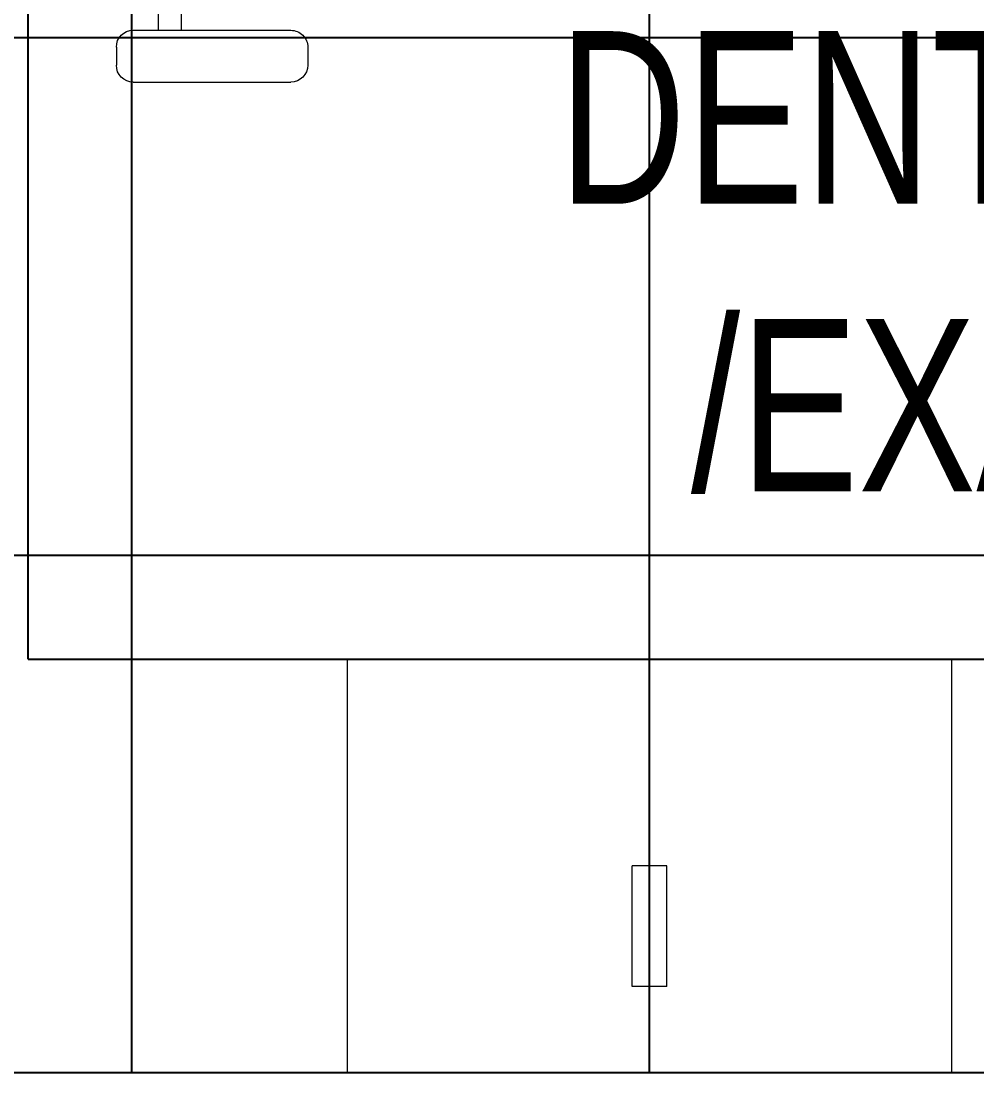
# Model space of a CAD drawing. Extents: x -178977 to 231842, y -29287 to 19916.
# Drawn here: x 25687 to 26795, y 1440 to 2659 of the extents above; entities that cross this region are included whole.
import ezdxf

# ---------------------------------------------------------------- set-up
doc = ezdxf.new("R2010")
doc.units = 0
doc.header["$LTSCALE"] = 0.25
doc.linetypes.add('DASHDOT', pattern=[25.4, 12.7, -6.35, 0, -6.35])
for name, color, linetype, lineweight in [('01-First Floor-FUR$0$72_EGR_BASE_TEXT', 252, 'Continuous', 5), ('01-First Floor-FUR$0$LOADING', 253, 'Continuous', 5), ('01-First Floor-FUR$0$NEW Wall', 166, 'Continuous', 5), ('01-First Floor-FUR$0$Walls', 251, 'Continuous', 5), ('E-LITE-CLNG-CNDT', 6, 'DASHDOT', 35)]:
    doc.layers.add(name, color=color, linetype=linetype, lineweight=lineweight)
doc.layers.add('01-First Floor-FUR$0$FALSE CEILING', color=251, linetype='Continuous')
doc.styles.add('01-First Floor-FUR$0$X3G_ENTITY_9EC9', font='swisscl.ttf', dxfattribs={"height": 0.2})

# ---------------------------------------------------------------- blocks, each defined once
blk = doc.blocks.new('01-First Floor-FUR$0$3-Wall-hung vitreous china basin -  Khroma - 327651xx0 - 327651000 White-4272088-4-Second Floor Level')
at = {"layer": '01-First Floor-FUR$0$LOADING'}
for p, q in [((475, 489.5), (-225, 489.5)), ((-225, 489.5), (-225, 10)), ((475, 10), (475, 489.5)), ((105, 250), (145, 250)), ((105, 110), (105, 250)), ((145, 110), (145, 250)), ((105, 110), (145, 110))]:
    blk.add_line(p, q, dxfattribs=at)
blk = doc.blocks.new('*X285')
at = {"color": 0}
for p, q in [((5, 3), (5, 3)), ((5, 3), (5, 3)), ((5, 3), (5, 3)), ((5, 3), (5, 3)), ((5, 3), (5, 3)), ((5, 3), (5, 3)), ((5, 3), (5, 3)), ((5, 3), (5, 3)), ((5, 3), (5, 3)), ((5, 3), (5, 3)), ((5, 3), (5, 3)), ((5, 3), (5, 3)), ((5, 3), (5, 3)), ((5, 3), (5, 3)), ((5, 3), (5, 3)), ((5, 3), (5, 3)), ((5, 3), (5, 3)), ((5, 3), (5, 3)), ((5, 3), (5, 3)), ((5, 3), (5, 3)), ((5, 3), (5, 3)), ((5, 3), (5, 3)), ((5, 3), (5, 3)), ((5, 3), (5, 3)), ((5, 3), (5, 3)), ((5, 3), (5, 3)), ((5, 3), (5, 3)), ((5, 3), (5, 3)), ((5, 3), (5, 3)), ((5, 3), (5, 3)), ((5, 3), (5, 3)), ((5, 3), (5, 3)), ((5, 3), (5, 3)), ((5, 3), (5, 3)), ((5, 3), (5, 3)), ((5, 3), (5, 3)), ((5, 3), (5, 3)), ((5, 3), (5, 3)), ((5, 3), (5, 3)), ((5, 3), (5, 3)), ((5, 3), (5, 3)), ((5, 3), (5, 3)), ((5, 3), (5, 3)), ((5, 3), (5, 3)), ((5, 3), (5, 3)), ((5, 3), (5, 3)), ((5, 3), (5, 3)), ((5, 3), (5, 3)), ((5, 3), (5, 3)), ((5, 3), (5, 3)), ((5, 3), (5, 3)), ((5, 3), (5, 3)), ((5, 3), (5, 3)), ((5, 3), (5, 3)), ((5, 3), (5, 3)), ((5, 3), (5, 3)), ((5, 3), (5, 3)), ((5, 3), (5, 3)), ((5, 3), (5, 3)), ((5, 3), (5, 3)), ((5, 3), (5, 3)), ((5, 3), (5, 3)), ((5, 3), (5, 3)), ((5, 3), (5, 3)), ((5, 3), (5, 3)), ((5, 3), (5, 3)), ((6, 3), (5, 3)), ((5, 3), (5, 3)), ((6, 3), (5, 3)), ((5, 3), (5, 3)), ((6, 3), (5, 3)), ((5, 3), (5, 3)), ((6, 3), (5, 3)), ((5, 3), (5, 3)), ((5, 3), (5, 3)), ((5, 3), (5, 3)), ((5, 3), (5, 3)), ((5, 3), (5, 3)), ((5, 3), (5, 3)), ((5, 3), (5, 3)), ((5, 3), (5, 3)), ((5, 3), (5, 3)), ((5, 3), (5, 3)), ((5, 3), (5, 3)), ((5, 3), (5, 3)), ((5, 3), (5, 3)), ((5, 3), (5, 3)), ((5, 3), (5, 3)), ((5, 3), (5, 3)), ((5, 3), (5, 3)), ((5, 3), (5, 3)), ((5, 3), (5, 3)), ((5, 3), (5, 3)), ((5, 3), (5, 3)), ((5, 3), (5, 3)), ((5, 3), (5, 3)), ((6, 3), (6, 3)), ((6, 3), (6, 3)), ((6, 3), (6, 3)), ((6, 3), (6, 3)), ((6, 3), (6, 3)), ((6, 3), (6, 3)), ((6, 3), (6, 3)), ((6, 3), (6, 3)), ((6, 3), (6, 3)), ((6, 3), (6, 3)), ((6, 3), (6, 3)), ((6, 3), (6, 3)), ((6, 3), (6, 3)), ((6, 3), (6, 3)), ((6, 3), (6, 3)), ((6, 3), (6, 3)), ((6, 3), (6, 3)), ((6, 3), (6, 3)), ((6, 3), (6, 3)), ((6, 3), (6, 3)), ((6, 3), (6, 3)), ((6, 3), (6, 3)), ((6, 3), (6, 3)), ((6, 3), (6, 3)), ((6, 3), (6, 3)), ((6, 3), (6, 3)), ((6, 3), (6, 3)), ((6, 3), (6, 3)), ((6, 3), (6, 3)), ((6, 3), (6, 3)), ((6, 3), (6, 3)), ((6, 3), (6, 3)), ((6, 3), (6, 3)), ((6, 3), (6, 3)), ((6, 3), (6, 3)), ((6, 3), (6, 3)), ((6, 3), (6, 3)), ((6, 3), (6, 3)), ((6, 3), (6, 3)), ((6, 3), (6, 3)), ((6, 3), (6, 3)), ((6, 3), (6, 3)), ((6, 3), (6, 3)), ((6, 3), (6, 3)), ((6, 3), (6, 3)), ((6, 3), (6, 3)), ((6, 3), (6, 3)), ((6, 3), (6, 3)), ((6, 3), (6, 3)), ((6, 3), (6, 3)), ((6, 3), (6, 3)), ((6, 3), (6, 3)), ((6, 3), (6, 3)), ((6, 3), (6, 3)), ((6, 3), (6, 3)), ((6, 3), (6, 3)), ((6, 3), (6, 3)), ((6, 3), (6, 3)), ((6, 3), (6, 3)), ((6, 3), (6, 3)), ((6, 3), (6, 3)), ((6, 3), (6, 3)), ((6, 3), (6, 3)), ((6, 3), (6, 3)), ((6, 3), (6, 3)), ((6, 3), (6, 3)), ((6, 3), (6, 3)), ((6, 3), (6, 3)), ((6, 3), (6, 3)), ((6, 3), (6, 3)), ((6, 3), (6, 3)), ((6, 3), (6, 3)), ((6, 3), (6, 3)), ((6, 3), (6, 3)), ((6, 3), (6, 3)), ((6, 3), (6, 3)), ((6, 3), (6, 3)), ((6, 3), (6, 3)), ((6, 3), (6, 3)), ((6, 3), (6, 3)), ((6, 3), (6, 3)), ((6, 3), (6, 3)), ((6, 3), (6, 3)), ((6, 3), (6, 3)), ((6, 3), (6, 3)), ((6, 3), (6, 3)), ((6, 3), (6, 3)), ((6, 3), (6, 3)), ((6, 3), (6, 3)), ((6, 3), (6, 3)), ((6, 3), (6, 3)), ((6, 3), (6, 3)), ((6, 3), (6, 3)), ((6, 3), (6, 3)), ((6, 3), (6, 3)), ((6, 3), (6, 3)), ((6, 3), (6, 3)), ((6, 3), (6, 3)), ((6, 3), (6, 3)), ((6, 3), (6, 3)), ((6, 3), (6, 3)), ((6, 3), (6, 3)), ((6, 3), (6, 3)), ((6, 3), (6, 3)), ((6, 3), (6, 3)), ((6, 3), (6, 3)), ((6, 3), (6, 3)), ((6, 3), (6, 3)), ((6, 3), (6, 3)), ((6, 3), (6, 3)), ((6, 3), (6, 3)), ((6, 3), (6, 3)), ((6, 3), (6, 3)), ((6, 3), (6, 3)), ((6, 3), (6, 3)), ((6, 3), (6, 3)), ((6, 3), (6, 3)), ((6, 3), (6, 3)), ((6, 3), (6, 3)), ((6, 3), (6, 3)), ((6, 3), (6, 3)), ((6, 3), (6, 3)), ((6, 3), (6, 3)), ((6, 3), (6, 3)), ((6, 3), (6, 3)), ((6, 3), (6, 3)), ((6, 3), (6, 3)), ((6, 3), (6, 3)), ((6, 3), (6, 3)), ((6, 3), (6, 3)), ((6, 3), (6, 3)), ((6, 3), (6, 3)), ((6, 3), (6, 3)), ((6, 3), (6, 3)), ((6, 3), (6, 3)), ((6, 3), (6, 3)), ((6, 3), (6, 3)), ((6, 3), (6, 3)), ((6, 3), (6, 3)), ((6, 3), (6, 3)), ((6, 3), (6, 3)), ((6, 3), (6, 3)), ((6, 3), (6, 3)), ((6, 3), (6, 3)), ((6, 3), (6, 3)), ((6, 3), (6, 3)), ((6, 3), (6, 3)), ((6, 3), (6, 3)), ((6, 3), (6, 3)), ((6, 3), (6, 3)), ((6, 3), (6, 3)), ((6, 3), (6, 3)), ((6, 3), (6, 3)), ((6, 3), (6, 3)), ((6, 3), (6, 3)), ((6, 3), (6, 3)), ((6, 3), (6, 3)), ((6, 3), (6, 3)), ((6, 3), (6, 3)), ((6, 3), (6, 3)), ((6, 3), (6, 3)), ((6, 3), (6, 3)), ((6, 3), (6, 3)), ((6, 3), (6, 3)), ((6, 3), (6, 3)), ((6, 3), (6, 3)), ((6, 3), (6, 3)), ((6, 3), (6, 3)), ((6, 3), (6, 3)), ((6, 3), (6, 3)), ((6, 3), (6, 3)), ((6, 3), (6, 3)), ((6, 3), (6, 3)), ((6, 3), (6, 3)), ((6, 3), (6, 3)), ((6, 3), (6, 3)), ((6, 3), (6, 3)), ((6, 3), (6, 3)), ((6, 3), (6, 3)), ((6, 3), (6, 3)), ((6, 3), (6, 3)), ((6, 3), (6, 3)), ((6, 3), (6, 3)), ((6, 3), (6, 3)), ((6, 3), (6, 3)), ((6, 3), (6, 3)), ((6, 3), (6, 3)), ((6, 3), (6, 3)), ((6, 3), (6, 3)), ((6, 3), (6, 3)), ((6, 3), (6, 3)), ((6, 3), (6, 3)), ((6, 3), (6, 3)), ((6, 3), (6, 3)), ((6, 3), (6, 3)), ((6, 3), (6, 3)), ((6, 3), (6, 3)), ((6, 3), (6, 3)), ((6, 3), (6, 3)), ((6, 3), (6, 3)), ((6, 3), (6, 3)), ((6, 3), (6, 3)), ((6, 3), (6, 3)), ((6, 3), (6, 3)), ((6, 3), (5, 3)), ((6, 3), (5, 3)), ((6, 3), (5, 3)), ((6, 3), (5, 3)), ((6, 3), (5, 3)), ((6, 3), (6, 3)), ((6, 3), (6, 3)), ((6, 3), (6, 3)), ((6, 3), (6, 3)), ((6, 3), (6, 3)), ((6, 3), (6, 3)), ((6, 3), (6, 3)), ((6, 3), (6, 3)), ((6, 3), (6, 3)), ((6, 3), (6, 3)), ((6, 3), (6, 3)), ((6, 3), (6, 3)), ((6, 3), (6, 3)), ((6, 3), (6, 3)), ((6, 3), (6, 3)), ((6, 3), (6, 3)), ((6, 3), (6, 3)), ((6, 3), (6, 3)), ((6, 3), (6, 3)), ((6, 3), (6, 3)), ((6, 3), (6, 3)), ((6, 3), (6, 3)), ((6, 3), (6, 3)), ((6, 3), (6, 3)), ((6, 3), (6, 3)), ((6, 3), (6, 3)), ((6, 3), (6, 3)), ((6, 3), (6, 3)), ((6, 3), (6, 3)), ((6, 3), (6, 3)), ((6, 3), (6, 3)), ((6, 3), (6, 3)), ((6, 3), (6, 3)), ((6, 3), (6, 3)), ((6, 3), (6, 3)), ((6, 3), (6, 3)), ((6, 3), (6, 3)), ((6, 3), (6, 3)), ((6, 3), (6, 3)), ((6, 3), (6, 3)), ((6, 3), (6, 3)), ((6, 3), (6, 3)), ((6, 3), (6, 3)), ((6, 3), (6, 3)), ((6, 3), (6, 3)), ((6, 3), (6, 3)), ((6, 3), (6, 3)), ((6, 3), (6, 3)), ((6, 3), (6, 3)), ((6, 3), (6, 3)), ((6, 3), (6, 3)), ((6, 3), (6, 3)), ((6, 3), (6, 3)), ((6, 3), (6, 3)), ((6, 3), (6, 3)), ((6, 3), (6, 3)), ((6, 3), (6, 3)), ((6, 3), (6, 3)), ((6, 3), (6, 3)), ((6, 3), (6, 3)), ((6, 3), (6, 3)), ((6, 3), (6, 3)), ((6, 3), (6, 3)), ((6, 3), (6, 3)), ((6, 3), (6, 3)), ((6, 3), (6, 3)), ((6, 3), (6, 3)), ((6, 3), (6, 3)), ((6, 3), (6, 3)), ((6, 3), (6, 3)), ((6, 3), (6, 3)), ((6, 3), (6, 3)), ((6, 3), (6, 3)), ((6, 3), (6, 3)), ((6, 3), (6, 3)), ((6, 3), (6, 3)), ((6, 3), (6, 3)), ((6, 3), (6, 3)), ((6, 3), (6, 3)), ((6, 3), (6, 3)), ((6, 3), (6, 3)), ((6, 3), (6, 3)), ((6, 3), (6, 3)), ((6, 3), (6, 3)), ((6, 3), (6, 3)), ((6, 3), (6, 3)), ((6, 3), (6, 3)), ((6, 3), (6, 3)), ((6, 3), (6, 3)), ((6, 3), (6, 3)), ((6, 3), (6, 3)), ((6, 3), (6, 3)), ((6, 3), (6, 3)), ((6, 3), (6, 3)), ((6, 3), (6, 3)), ((6, 3), (6, 3)), ((6, 3), (6, 3)), ((6, 3), (6, 3)), ((6, 3), (6, 3)), ((6, 3), (6, 3)), ((6, 3), (6, 3)), ((6, 3), (6, 3)), ((6, 3), (6, 3)), ((6, 3), (6, 3)), ((6, 3), (6, 3)), ((6, 3), (6, 3)), ((6, 3), (6, 3)), ((6, 3), (6, 3)), ((6, 3), (6, 3)), ((6, 3), (6, 3)), ((6, 3), (6, 3)), ((6, 3), (6, 3)), ((6, 3), (6, 3)), ((6, 3), (6, 3)), ((6, 3), (6, 3)), ((6, 3), (6, 3)), ((6, 3), (6, 3)), ((6, 3), (6, 3)), ((6, 3), (6, 3)), ((6, 3), (6, 3)), ((6, 3), (6, 3)), ((6, 3), (6, 3)), ((6, 3), (6, 3)), ((6, 3), (6, 3)), ((6, 3), (6, 3)), ((6, 3), (6, 3)), ((6, 3), (6, 3)), ((6, 3), (6, 3)), ((6, 3), (6, 3)), ((6, 3), (6, 3)), ((6, 3), (6, 3)), ((6, 3), (6, 3)), ((6, 3), (6, 3)), ((6, 3), (6, 3)), ((6, 3), (6, 3)), ((6, 3), (6, 3)), ((6, 3), (6, 3)), ((6, 3), (6, 3)), ((6, 3), (6, 3)), ((6, 3), (6, 3)), ((6, 3), (6, 3)), ((6, 3), (6, 3)), ((6, 3), (6, 3)), ((6, 3), (6, 3)), ((6, 3), (6, 3)), ((6, 3), (6, 3)), ((6, 3), (6, 3)), ((6, 3), (6, 3)), ((6, 3), (6, 3)), ((6, 3), (6, 3)), ((6, 3), (6, 3)), ((6, 3), (6, 3)), ((6, 3), (6, 3)), ((6, 3), (6, 3)), ((6, 3), (6, 3)), ((6, 3), (6, 3)), ((6, 3), (6, 3)), ((6, 3), (6, 3)), ((6, 3), (6, 3)), ((6, 3), (6, 3)), ((6, 3), (6, 3)), ((6, 3), (6, 3)), ((6, 3), (6, 3)), ((6, 3), (6, 3)), ((6, 3), (6, 3)), ((6, 3), (6, 3)), ((6, 3), (6, 3)), ((6, 3), (6, 3)), ((6, 3), (6, 3)), ((6, 3), (6, 3)), ((6, 3), (6, 3)), ((6, 3), (6, 3)), ((6, 3), (6, 3)), ((6, 3), (6, 3)), ((6, 3), (6, 3)), ((6, 3), (6, 3)), ((6, 3), (6, 3)), ((6, 3), (6, 3)), ((6, 3), (6, 3)), ((6, 3), (6, 3)), ((6, 3), (6, 3)), ((6, 3), (6, 3)), ((6, 3), (6, 3)), ((6, 3), (6, 3)), ((6, 3), (6, 3)), ((6, 3), (6, 3)), ((6, 3), (6, 3)), ((6, 3), (6, 3)), ((6, 3), (6, 3)), ((6, 3), (6, 3)), ((6, 3), (6, 3)), ((6, 3), (6, 3)), ((6, 3), (6, 3)), ((6, 3), (6, 3)), ((6, 3), (6, 3)), ((6, 3), (6, 3)), ((6, 3), (6, 3)), ((6, 3), (6, 3)), ((6, 3), (6, 3)), ((6, 3), (6, 3)), ((6, 3), (6, 3)), ((6, 3), (6, 3)), ((6, 3), (6, 3)), ((6, 3), (6, 3)), ((6, 3), (6, 3)), ((6, 3), (6, 3)), ((6, 3), (6, 3)), ((6, 3), (6, 3)), ((6, 3), (6, 3)), ((6, 3), (6, 3)), ((6, 3), (6, 3)), ((6, 3), (6, 3)), ((6, 3), (6, 3)), ((6, 3), (6, 3)), ((6, 3), (6, 3)), ((6, 3), (6, 3)), ((6, 3), (6, 3)), ((6, 3), (6, 3)), ((6, 3), (6, 3)), ((6, 3), (6, 3)), ((6, 3), (6, 3)), ((6, 3), (6, 3)), ((6, 3), (6, 3)), ((6, 3), (6, 3)), ((6, 3), (6, 3)), ((6, 3), (6, 3)), ((6, 3), (6, 3)), ((6, 3), (6, 3)), ((6, 3), (6, 3)), ((6, 3), (6, 3)), ((6, 3), (6, 3)), ((6, 3), (6, 3)), ((6, 3), (6, 3)), ((6, 3), (6, 3)), ((6, 3), (6, 3)), ((6, 3), (6, 3)), ((6, 3), (6, 3)), ((6, 3), (6, 3)), ((6, 3), (6, 3)), ((6, 3), (6, 3)), ((6, 3), (6, 3)), ((6, 3), (6, 3)), ((6, 3), (6, 3)), ((6, 3), (6, 3)), ((6, 3), (6, 3)), ((6, 3), (6, 3)), ((6, 3), (6, 3)), ((6, 3), (6, 3)), ((6, 3), (6, 3)), ((6, 3), (6, 3)), ((6, 3), (6, 3)), ((6, 3), (6, 3)), ((6, 3), (6, 3)), ((6, 3), (6, 3)), ((6, 3), (6, 3)), ((6, 3), (6, 3)), ((6, 3), (6, 3)), ((6, 3), (6, 3)), ((6, 3), (6, 3)), ((6, 3), (6, 3)), ((6, 3), (6, 3)), ((6, 3), (6, 3)), ((6, 3), (6, 3)), ((6, 3), (6, 3)), ((6, 3), (6, 3)), ((6, 3), (6, 3)), ((6, 3), (6, 3)), ((6, 3), (6, 3)), ((6, 3), (6, 3)), ((6, 3), (6, 3)), ((6, 3), (6, 3)), ((6, 3), (6, 3)), ((6, 3), (6, 3)), ((6, 3), (6, 3)), ((6, 3), (6, 3)), ((6, 3), (6, 3)), ((6, 3), (6, 3)), ((6, 3), (6, 3)), ((6, 3), (6, 3)), ((6, 3), (6, 3)), ((6, 3), (6, 3)), ((6, 3), (6, 3)), ((6, 3), (6, 3)), ((6, 3), (6, 3)), ((6, 3), (6, 3)), ((6, 3), (6, 3)), ((6, 3), (6, 3)), ((6, 3), (6, 3)), ((6, 3), (6, 3)), ((6, 3), (6, 3)), ((6, 3), (6, 3)), ((6, 3), (6, 3)), ((6, 3), (6, 3)), ((6, 3), (6, 3)), ((6, 3), (6, 3)), ((6, 3), (6, 3)), ((6, 3), (6, 3)), ((6, 3), (6, 3)), ((6, 3), (6, 3)), ((6, 3), (6, 3)), ((6, 3), (6, 3)), ((6, 3), (6, 3)), ((6, 3), (6, 3)), ((6, 3), (6, 3)), ((6, 3), (6, 3)), ((6, 3), (6, 3)), ((6, 3), (6, 3)), ((6, 3), (6, 3)), ((6, 3), (6, 3)), ((6, 3), (6, 3)), ((6, 3), (6, 3)), ((6, 3), (6, 3)), ((6, 3), (6, 3)), ((6, 3), (6, 3)), ((6, 3), (6, 3)), ((6, 3), (6, 3)), ((6, 3), (6, 3))]:
    blk.add_line(p, q, dxfattribs=at)
blk = doc.blocks.new('*X286')
at = {"color": 0}
for p, q in [((13, 1), (13, 1)), ((13, 1), (13, 1)), ((13, 1), (13, 1)), ((13, 1), (13, 1)), ((13, 1), (13, 1)), ((13, 1), (13, 1)), ((13, 1), (13, 1)), ((13, 1), (13, 1)), ((13, 1), (13, 1)), ((13, 1), (13, 1)), ((13, 1), (13, 1)), ((13, 1), (13, 1)), ((13, 1), (13, 1)), ((13, 1), (13, 1)), ((13, 1), (13, 1)), ((13, 1), (14, 1)), ((13, 1), (14, 1)), ((13, 1), (14, 1)), ((13, 1), (13, 1)), ((13, 1), (13, 1)), ((13, 1), (13, 1)), ((13, 1), (13, 1)), ((13, 1), (13, 1)), ((13, 1), (13, 1)), ((13, 1), (13, 1)), ((13, 1), (13, 1)), ((13, 1), (13, 1)), ((13, 1), (13, 1)), ((13, 1), (13, 1)), ((13, 1), (13, 1)), ((13, 1), (13, 1)), ((13, 1), (13, 1)), ((13, 1), (13, 1)), ((13, 1), (13, 1)), ((13, 1), (13, 1)), ((13, 1), (13, 1)), ((13, 1), (13, 1)), ((13, 1), (13, 1)), ((13, 1), (13, 1)), ((13, 1), (13, 1)), ((13, 1), (13, 1)), ((13, 1), (13, 1)), ((13, 1), (13, 1)), ((13, 1), (13, 1)), ((13, 1), (13, 1)), ((13, 1), (13, 1)), ((13, 1), (13, 1)), ((13, 1), (13, 1)), ((13, 1), (13, 1)), ((13, 1), (13, 1)), ((13, 1), (13, 1)), ((13, 1), (13, 1)), ((13, 1), (13, 1)), ((13, 1), (13, 1)), ((13, 1), (13, 1)), ((13, 1), (13, 1)), ((13, 1), (13, 1)), ((13, 1), (13, 1)), ((13, 1), (13, 1)), ((13, 1), (13, 1)), ((13, 1), (13, 1)), ((13, 1), (13, 1)), ((13, 1), (13, 1)), ((13, 1), (13, 1)), ((13, 1), (13, 1)), ((13, 1), (13, 1)), ((13, 1), (13, 1)), ((13, 1), (13, 1)), ((13, 1), (13, 1)), ((13, 1), (13, 1)), ((13, 1), (13, 1)), ((13, 1), (13, 1)), ((13, 1), (13, 1)), ((13, 1), (13, 1)), ((13, 1), (13, 1)), ((13, 1), (13, 1)), ((13, 1), (13, 1)), ((13, 1), (13, 1)), ((13, 1), (13, 1)), ((13, 1), (13, 1)), ((13, 1), (13, 1)), ((13, 1), (13, 1)), ((13, 1), (13, 1)), ((13, 1), (13, 1)), ((13, 1), (13, 1)), ((13, 1), (13, 1)), ((13, 1), (13, 1)), ((13, 1), (13, 1)), ((13, 1), (13, 1)), ((13, 1), (13, 1)), ((13, 1), (13, 1)), ((13, 1), (13, 1)), ((13, 1), (13, 1)), ((13, 1), (13, 1)), ((13, 1), (13, 1)), ((13, 1), (13, 1)), ((13, 1), (13, 1)), ((13, 1), (13, 1)), ((13, 1), (13, 1)), ((13, 1), (13, 1)), ((13, 1), (13, 1)), ((13, 1), (13, 1)), ((13, 1), (13, 1)), ((13, 1), (13, 1)), ((13, 1), (13, 1)), ((13, 1), (13, 1)), ((13, 1), (13, 1)), ((13, 1), (13, 1)), ((13, 1), (13, 1)), ((13, 1), (13, 1)), ((13, 1), (13, 1)), ((13, 1), (13, 1)), ((13, 1), (13, 1)), ((13, 1), (13, 1)), ((13, 1), (13, 1)), ((13, 1), (13, 1)), ((13, 1), (13, 1)), ((13, 1), (13, 1)), ((13, 1), (13, 1)), ((13, 1), (13, 1)), ((13, 1), (13, 1)), ((13, 1), (13, 1)), ((13, 1), (13, 1)), ((13, 1), (14, 1)), ((13, 0), (13, 0)), ((13, 0), (13, 0)), ((13, 0), (13, 0)), ((13, 0), (13, 0)), ((13, 0), (13, 0)), ((13, 0), (13, 0)), ((13, 0), (13, 0)), ((13, 0), (13, 0)), ((13, 0), (13, 0)), ((13, 0), (13, 0)), ((13, 0), (13, 0)), ((13, 0), (13, 0)), ((13, 0), (13, 0)), ((13, 0), (13, 0)), ((13, 0), (13, 0)), ((13, 0), (13, 0)), ((13, 0), (13, 0)), ((13, 0), (13, 0)), ((13, 0), (13, 0)), ((13, 0), (13, 0)), ((13, 0), (13, 0)), ((13, 0), (13, 0)), ((13, 0), (13, 0)), ((13, 0), (13, 0)), ((13, 0), (13, 0)), ((13, 0), (13, 0)), ((13, 0), (13, 0)), ((13, 0), (13, 0)), ((13, 0), (13, 0)), ((13, 0), (13, 0)), ((13, 0), (13, 0)), ((13, 0), (13, 0)), ((13, 0), (13, 0)), ((13, 0), (13, 0)), ((13, 0), (13, 0)), ((13, 0), (13, 0)), ((13, 0), (13, 0)), ((13, 0), (13, 0)), ((13, 0), (13, 0)), ((13, 0), (13, 0)), ((13, 0), (13, 0)), ((13, 0), (13, 0)), ((13, 0), (13, 0)), ((13, 0), (13, 0)), ((13, 0), (13, 0)), ((13, 0), (13, 0)), ((13, 0), (13, 0)), ((13, 0), (13, 0)), ((13, 0), (14, 0)), ((13, 0), (14, 0)), ((13, 0), (13, 0)), ((13, 0), (14, 0)), ((14, 1), (14, 1)), ((14, 1), (14, 1)), ((14, 1), (14, 1)), ((14, 1), (14, 1)), ((14, 1), (14, 1)), ((14, 1), (14, 1)), ((14, 1), (14, 1)), ((14, 1), (14, 1)), ((14, 1), (14, 1)), ((14, 1), (14, 1)), ((14, 1), (14, 1)), ((14, 1), (14, 1)), ((14, 1), (14, 1)), ((14, 1), (14, 1)), ((14, 1), (14, 1)), ((14, 1), (14, 1)), ((14, 1), (14, 1)), ((14, 1), (14, 1)), ((14, 1), (14, 1)), ((14, 1), (14, 1)), ((14, 1), (14, 1)), ((14, 1), (14, 1)), ((14, 1), (14, 1)), ((14, 1), (14, 1)), ((14, 1), (14, 1)), ((14, 1), (14, 1)), ((14, 1), (14, 1)), ((14, 1), (14, 1)), ((14, 1), (14, 1)), ((14, 1), (14, 1)), ((14, 1), (14, 1)), ((14, 1), (14, 1)), ((14, 1), (14, 1)), ((14, 1), (14, 1)), ((14, 1), (14, 1)), ((14, 1), (14, 1)), ((14, 1), (14, 1)), ((14, 1), (14, 1)), ((14, 1), (14, 1)), ((14, 1), (14, 1)), ((14, 1), (14, 1)), ((14, 1), (14, 1)), ((14, 1), (14, 1)), ((14, 1), (14, 1)), ((14, 1), (14, 1)), ((14, 1), (14, 1)), ((14, 1), (14, 1)), ((14, 1), (14, 1)), ((14, 1), (14, 1)), ((14, 1), (14, 1)), ((14, 1), (14, 1)), ((14, 1), (14, 1)), ((14, 1), (14, 1)), ((14, 1), (14, 1)), ((14, 1), (14, 1)), ((14, 1), (14, 1)), ((14, 1), (14, 1)), ((14, 1), (14, 1)), ((14, 1), (14, 1)), ((14, 1), (14, 1)), ((14, 1), (14, 1)), ((14, 1), (14, 1)), ((14, 1), (14, 1)), ((14, 1), (14, 1)), ((14, 1), (14, 1)), ((14, 1), (14, 1)), ((14, 1), (14, 1)), ((14, 1), (14, 1)), ((14, 1), (14, 1)), ((14, 1), (14, 1)), ((14, 1), (14, 1)), ((14, 1), (14, 1)), ((14, 1), (14, 1)), ((14, 1), (14, 1)), ((14, 1), (14, 1)), ((14, 1), (14, 1)), ((14, 1), (14, 1)), ((14, 1), (14, 1)), ((14, 1), (14, 1)), ((14, 1), (14, 1)), ((14, 1), (14, 1)), ((14, 1), (14, 1)), ((14, 1), (14, 1)), ((14, 1), (14, 1)), ((14, 1), (14, 1)), ((14, 1), (14, 1)), ((14, 1), (14, 1)), ((14, 1), (14, 1)), ((14, 1), (14, 1)), ((14, 1), (14, 1)), ((14, 1), (14, 1)), ((14, 1), (14, 1)), ((14, 1), (14, 1)), ((14, 1), (14, 1)), ((14, 0), (14, 0)), ((14, 0), (14, 0)), ((14, 0), (14, 0)), ((14, 0), (14, 0)), ((14, 0), (14, 0)), ((14, 0), (14, 0)), ((14, 0), (14, 0)), ((14, 0), (14, 0)), ((14, 0), (14, 0)), ((14, 0), (14, 0)), ((14, 0), (14, 0)), ((14, 0), (14, 0)), ((14, 0), (14, 0)), ((14, 0), (14, 0)), ((14, 0), (14, 0)), ((14, 0), (14, 0)), ((14, 0), (14, 0)), ((14, 0), (14, 0)), ((14, 0), (14, 0)), ((14, 0), (14, 0)), ((14, 0), (14, 0)), ((14, 0), (14, 0)), ((14, 0), (14, 0)), ((14, 0), (14, 0)), ((14, 0), (14, 0)), ((14, 0), (14, 0)), ((14, 0), (14, 0)), ((14, 0), (14, 0)), ((14, 0), (14, 0)), ((14, 0), (14, 0)), ((14, 0), (14, 0)), ((14, 0), (14, 0)), ((14, 0), (14, 0)), ((14, 0), (14, 0)), ((14, 0), (14, 0)), ((14, 0), (14, 0)), ((14, 0), (14, 0)), ((14, 0), (14, 0)), ((14, 0), (14, 0)), ((14, 0), (14, 0)), ((14, 0), (14, 0)), ((14, 0), (14, 0)), ((14, 0), (14, 0)), ((14, 0), (14, 0)), ((14, 0), (14, 0)), ((14, 0), (14, 0)), ((14, 0), (14, 0)), ((14, 0), (14, 0)), ((13, 0), (13, 0)), ((13, 0), (14, 0)), ((13, 0), (13, 0)), ((13, 0), (14, 0)), ((13, 0), (13, 0)), ((13, 0), (14, 0)), ((13, 0), (13, 0)), ((13, 0), (13, 0)), ((13, 0), (13, 0)), ((13, 0), (13, 0)), ((13, 0), (14, 0)), ((13, 0), (13, 0)), ((13, 0), (14, 0)), ((13, 0), (13, 0)), ((13, 0), (14, 0)), ((13, 0), (13, 0)), ((13, 0), (14, 0)), ((13, 0), (13, 0)), ((13, 0), (14, 0)), ((13, 0), (13, 0)), ((13, 0), (14, 0)), ((13, 0), (13, 0)), ((13, 0), (14, 0)), ((13, 0), (13, 0)), ((13, 0), (13, 0)), ((13, 0), (13, 0)), ((13, 0), (14, 0)), ((13, 0), (13, 0)), ((13, 0), (14, 0)), ((13, 0), (13, 0)), ((13, 0), (14, 0)), ((13, 0), (13, 0)), ((13, 0), (14, 0)), ((13, 0), (13, 0)), ((13, 0), (13, 0)), ((13, 0), (13, 0)), ((13, 0), (13, 0)), ((13, 0), (13, 0)), ((13, 0), (13, 0)), ((13, 0), (13, 0)), ((13, 0), (13, 0)), ((13, 0), (13, 0)), ((13, 0), (13, 0)), ((13, 0), (13, 0)), ((13, 0), (13, 0)), ((13, 0), (13, 0)), ((13, 0), (13, 0)), ((13, 0), (13, 0)), ((13, 0), (13, 0)), ((13, 0), (13, 0)), ((13, 0), (13, 0)), ((13, 0), (13, 0)), ((13, 0), (13, 0)), ((13, 0), (13, 0)), ((13, 0), (13, 0)), ((13, 0), (13, 0)), ((13, 0), (13, 0)), ((13, 0), (13, 0)), ((13, 0), (13, 0)), ((13, 0), (13, 0)), ((13, 0), (13, 0)), ((13, 0), (13, 0)), ((13, 0), (13, 0)), ((13, 0), (13, 0)), ((13, -1), (13, -1)), ((13, -1), (13, -1)), ((13, -1), (13, -1)), ((13, -1), (13, -1)), ((13, -1), (13, -1)), ((13, -1), (14, -1)), ((13, -1), (13, -1)), ((14, 0), (14, 0)), ((14, 0), (14, 0)), ((14, 0), (14, 0)), ((14, 0), (14, 0)), ((14, 0), (14, 0)), ((14, 0), (14, 0)), ((14, 0), (14, 0)), ((14, 0), (14, 0)), ((14, 0), (14, 0)), ((14, 0), (14, 0)), ((14, 0), (14, 0)), ((14, 0), (14, 0)), ((14, 0), (14, 0)), ((14, 0), (14, 0)), ((14, 0), (14, 0)), ((13, 0), (14, 0)), ((14, 0), (14, 0)), ((14, 0), (14, 0)), ((14, 0), (14, 0)), ((14, 0), (14, 0)), ((14, 0), (14, 0)), ((14, 0), (14, 0)), ((14, 0), (14, 0)), ((14, 0), (14, 0)), ((14, 0), (14, 0)), ((14, 0), (14, 0)), ((14, 0), (14, 0)), ((14, 0), (14, 0)), ((14, 0), (14, 0)), ((14, 0), (14, 0)), ((14, 0), (14, 0)), ((14, 0), (14, 0)), ((14, 0), (14, 0)), ((14, 0), (14, 0)), ((14, 0), (14, 0)), ((14, 0), (14, 0)), ((14, 0), (14, 0)), ((14, 0), (14, 0)), ((14, 0), (14, 0)), ((14, 0), (14, 0)), ((14, 0), (14, 0)), ((14, 0), (14, 0)), ((14, 0), (14, 0)), ((14, 0), (14, 0)), ((14, 0), (14, 0)), ((14, 0), (14, 0)), ((14, 0), (14, 0)), ((14, 0), (14, 0)), ((14, 0), (14, 0)), ((14, 0), (14, 0)), ((14, -1), (14, -1)), ((14, -1), (14, -1)), ((14, -1), (14, -1)), ((14, -1), (14, -1)), ((14, -1), (14, -1))]:
    blk.add_line(p, q, dxfattribs=at)
blk = doc.blocks.new('01-First Floor-FUR$0$GF21018-P')
at = {"color": 0}
for p, q in [((0.2596, 0.3422), (0.2804, 0.3422)), ((0.24, 0.3226), (0.24, 0.14)), ((0.3, 0.3226), (0.3, 0.14)), ((0.2205, 0.2937), (0.24, 0.2937)), ((0.2205, 0.2671), (0.24, 0.2671)), ((0.2596, 0.1204), (0.2804, 0.1204))]:
    blk.add_line(p, q, dxfattribs=at)
for points in [[(0.24, 0.2937), (0.24, 0.2937), (0.24, 0.2937), (0.24, 0.2937), (0.24, 0.2937), (0.24, 0.2937), (0.24, 0.2937), (0.24, 0.2937), (0.24, 0.2937), (0.24, 0.2937), (0.24, 0.2937), (0.24, 0.2937), (0.24, 0.2937), (0.24, 0.2937), (0.24, 0.2937), (0.24, 0.2937), (0.24, 0.2937), (0.24, 0.2937), (0.24, 0.2937), (0.24, 0.2937), (0.24, 0.2937), (0.24, 0.2937), (0.24, 0.2937), (0.24, 0.2937), (0.24, 0.2937), (0.24, 0.2937), (0.24, 0.2937), (0.24, 0.2937), (0.24, 0.2937), (0.24, 0.2937), (0.24, 0.2937), (0.24, 0.2937), (0.24, 0.2937), (0.24, 0.2937), (0.24, 0.2937), (0.24, 0.2937), (0.24, 0.2937), (0.24, 0.2937), (0.24, 0.2937), (0.24, 0.2937), (0.24, 0.2937), (0.24, 0.2937), (0.24, 0.2937), (0.24, 0.2937), (0.24, 0.2937), (0.24, 0.2937), (0.24, 0.2937), (0.24, 0.2937), (0.24, 0.2937), (0.24, 0.2937), (0.24, 0.2937), (0.24, 0.2937), (0.24, 0.2937), (0.24, 0.2937), (0.24, 0.2937), (0.24, 0.2937), (0.24, 0.2937), (0.24, 0.2937), (0.24, 0.2937), (0.24, 0.2937), (0.24, 0.2937), (0.24, 0.2937), (0.24, 0.2937), (0.24, 0.2937), (0.24, 0.2937), (0.24, 0.2937), (0.24, 0.2937), (0.24, 0.2937), (0.24, 0.2937), (0.24, 0.2937), (0.24, 0.2937), (0.24, 0.2937), (0.24, 0.2937), (0.24, 0.2937), (0.24, 0.2937), (0.24, 0.2937), (0.24, 0.2937), (0.24, 0.2937), (0.24, 0.2937), (0.24, 0.2937), (0.24, 0.2937), (0.24, 0.2937), (0.24, 0.2937), (0.24, 0.2937), (0.24, 0.2937), (0.24, 0.2937), (0.24, 0.2937), (0.24, 0.2937), (0.24, 0.2937), (0.24, 0.2937), (0.24, 0.2937), (0.24, 0.2937), (0.24, 0.2937), (0.24, 0.2937), (0.24, 0.2937), (0.24, 0.2937), (0.24, 0.2937), (0.24, 0.2937), (0.24, 0.2937), (0.24, 0.2937), (0.24, 0.2937), (0.24, 0.2937), (0.24, 0.2937), (0.24, 0.2937), (0.24, 0.2937), (0.24, 0.2937), (0.24, 0.2937), (0.24, 0.2937), (0.24, 0.2937), (0.24, 0.2937), (0.24, 0.2937), (0.24, 0.2937), (0.24, 0.2937), (0.24, 0.2937), (0.24, 0.2937), (0.24, 0.2937), (0.24, 0.2937), (0.24, 0.2937), (0.24, 0.2937), (0.24, 0.2937), (0.24, 0.2937), (0.24, 0.2937), (0.24, 0.2937), (0.24, 0.2937), (0.24, 0.2937), (0.24, 0.2937), (0.24, 0.2937), (0.24, 0.2937), (0.24, 0.2937), (0.24, 0.2937), (0.24, 0.2937), (0.24, 0.2937), (0.24, 0.2937), (0.24, 0.2937), (0.24, 0.2937), (0.24, 0.2937), (0.24, 0.2937), (0.24, 0.2937), (0.24, 0.2937), (0.24, 0.2937), (0.24, 0.2937), (0.24, 0.2937), (0.24, 0.2937), (0.24, 0.2937), (0.24, 0.2937), (0.24, 0.2937), (0.24, 0.2937), (0.24, 0.2937), (0.24, 0.2937), (0.24, 0.2937), (0.24, 0.2937), (0.24, 0.2937), (0.24, 0.2937), (0.24, 0.2937), (0.24, 0.2937), (0.24, 0.2937), (0.24, 0.2937), (0.24, 0.2937), (0.24, 0.2937), (0.24, 0.2937), (0.24, 0.2937), (0.24, 0.2937), (0.24, 0.2937), (0.24, 0.2937), (0.24, 0.2937), (0.24, 0.2937), (0.24, 0.2937), (0.24, 0.2937), (0.24, 0.2937), (0.24, 0.2937), (0.24, 0.2937), (0.24, 0.2937), (0.24, 0.2937), (0.24, 0.2937), (0.24, 0.2937), (0.24, 0.2937), (0.24, 0.2937), (0.24, 0.2937), (0.24, 0.2937), (0.24, 0.2937), (0.24, 0.2937), (0.24, 0.2937), (0.24, 0.2937), (0.24, 0.2937), (0.24, 0.2937), (0.24, 0.2937), (0.24, 0.2937), (0.24, 0.2937), (0.24, 0.2937), (0.24, 0.2937), (0.24, 0.2937), (0.24, 0.2937), (0.24, 0.2937), (0.24, 0.2937), (0.24, 0.2937), (0.24, 0.2937), (0.24, 0.2937), (0.24, 0.2937), (0.24, 0.2937), (0.24, 0.2937), (0.24, 0.2937), (0.24, 0.2937), (0.24, 0.2937), (0.24, 0.2937), (0.24, 0.2937), (0.24, 0.2937), (0.24, 0.2937), (0.24, 0.2937), (0.24, 0.2937), (0.24, 0.2937), (0.24, 0.2937), (0.24, 0.2937), (0.24, 0.2937), (0.24, 0.2937), (0.24, 0.2937), (0.24, 0.2937), (0.24, 0.2937), (0.24, 0.2937), (0.24, 0.2937), (0.24, 0.2937), (0.24, 0.2937), (0.24, 0.2937), (0.24, 0.2937), (0.24, 0.2937), (0.24, 0.2937), (0.24, 0.2937), (0.24, 0.2937), (0.24, 0.2937), (0.24, 0.2937), (0.24, 0.2937), (0.24, 0.2937), (0.24, 0.2937), (0.24, 0.2937), (0.24, 0.2937), (0.24, 0.2937), (0.24, 0.2937), (0.24, 0.2937), (0.24, 0.2937), (0.24, 0.2937), (0.24, 0.2937), (0.24, 0.2937), (0.24, 0.2937), (0.24, 0.2937), (0.24, 0.2937), (0.24, 0.2937), (0.24, 0.2937), (0.24, 0.2937), (0.24, 0.2937), (0.24, 0.2937), (0.24, 0.2937), (0.24, 0.2937), (0.24, 0.2937), (0.24, 0.2937), (0.24, 0.2937), (0.24, 0.2937), (0.24, 0.2937), (0.24, 0.2937), (0.24, 0.2937), (0.24, 0.2937), (0.24, 0.2937), (0.24, 0.2937), (0.24, 0.2937), (0.24, 0.2937), (0.24, 0.2937), (0.24, 0.2937), (0.24, 0.2937), (0.24, 0.2937), (0.24, 0.2937), (0.24, 0.2937), (0.24, 0.2937), (0.24, 0.2937), (0.24, 0.2937), (0.24, 0.2937), (0.24, 0.2937), (0.24, 0.2937), (0.24, 0.2937), (0.24, 0.2937)], [(0.24, 0.2937), (0.24, 0.2937), (0.24, 0.2937), (0.24, 0.2937), (0.24, 0.2937), (0.24, 0.2937), (0.24, 0.2937), (0.24, 0.2937), (0.24, 0.2937), (0.24, 0.2937), (0.24, 0.2937), (0.24, 0.2937), (0.24, 0.2937), (0.24, 0.2937), (0.24, 0.2937), (0.24, 0.2937), (0.24, 0.2937), (0.24, 0.2937), (0.24, 0.2937), (0.24, 0.2937), (0.24, 0.2937), (0.24, 0.2937), (0.24, 0.2937), (0.24, 0.2937), (0.24, 0.2937), (0.24, 0.2937), (0.24, 0.2937), (0.24, 0.2937), (0.24, 0.2937), (0.24, 0.2937), (0.24, 0.2937), (0.24, 0.2937), (0.24, 0.2937), (0.24, 0.2937), (0.24, 0.2937), (0.24, 0.2937), (0.24, 0.2937), (0.24, 0.2937), (0.24, 0.2937), (0.24, 0.2937), (0.24, 0.2937), (0.24, 0.2937), (0.24, 0.2937), (0.24, 0.2937), (0.24, 0.2937), (0.24, 0.2937), (0.24, 0.2937), (0.24, 0.2937), (0.24, 0.2937), (0.24, 0.2937), (0.24, 0.2937), (0.24, 0.2937), (0.24, 0.2937), (0.24, 0.2937), (0.24, 0.2937), (0.24, 0.2937), (0.24, 0.2937), (0.24, 0.2937), (0.24, 0.2937), (0.24, 0.2937), (0.24, 0.2937), (0.24, 0.2937), (0.24, 0.2937), (0.24, 0.2937), (0.24, 0.2937), (0.24, 0.2937), (0.24, 0.2937), (0.24, 0.2937), (0.24, 0.2937), (0.24, 0.2937), (0.24, 0.2937), (0.24, 0.2937), (0.24, 0.2937), (0.24, 0.2937), (0.24, 0.2937), (0.24, 0.2937), (0.24, 0.2937), (0.24, 0.2937), (0.24, 0.2937), (0.24, 0.2937), (0.24, 0.2937), (0.24, 0.2937), (0.24, 0.2937), (0.24, 0.2937), (0.24, 0.2937), (0.24, 0.2937), (0.24, 0.2937), (0.24, 0.2937), (0.24, 0.2937), (0.24, 0.2937), (0.24, 0.2937), (0.24, 0.2937), (0.24, 0.2937), (0.24, 0.2937), (0.24, 0.2937), (0.24, 0.2937), (0.24, 0.2937), (0.24, 0.2937), (0.24, 0.2937), (0.24, 0.2937), (0.24, 0.2937), (0.24, 0.2937), (0.24, 0.2937), (0.24, 0.2937), (0.24, 0.2937), (0.24, 0.2937), (0.24, 0.2937), (0.24, 0.2937), (0.24, 0.2937), (0.24, 0.2937), (0.24, 0.2937), (0.24, 0.2937), (0.24, 0.2937), (0.24, 0.2937), (0.24, 0.2937), (0.24, 0.2937), (0.24, 0.2937), (0.24, 0.2937), (0.24, 0.2937), (0.24, 0.2937), (0.24, 0.2937), (0.24, 0.2937), (0.24, 0.2937), (0.24, 0.2937), (0.24, 0.2937), (0.24, 0.2937), (0.24, 0.2937), (0.24, 0.2937), (0.24, 0.2937), (0.24, 0.2937), (0.24, 0.2937), (0.24, 0.2937), (0.24, 0.2937), (0.24, 0.2937), (0.24, 0.2937), (0.24, 0.2937), (0.24, 0.2937), (0.24, 0.2937), (0.24, 0.2937), (0.24, 0.2937), (0.24, 0.2937), (0.24, 0.2937), (0.24, 0.2937), (0.24, 0.2937), (0.24, 0.2937), (0.24, 0.2937), (0.24, 0.2937), (0.24, 0.2937), (0.24, 0.2937), (0.24, 0.2937), (0.24, 0.2937), (0.24, 0.2937), (0.24, 0.2937), (0.24, 0.2937), (0.24, 0.2937), (0.24, 0.2937), (0.24, 0.2937), (0.24, 0.2937), (0.24, 0.2937), (0.24, 0.2937), (0.24, 0.2937), (0.24, 0.2937), (0.24, 0.2937), (0.24, 0.2937), (0.24, 0.2937), (0.24, 0.2937), (0.24, 0.2937), (0.24, 0.2937), (0.24, 0.2937), (0.24, 0.2937), (0.24, 0.2937), (0.24, 0.2937), (0.24, 0.2937), (0.24, 0.2937), (0.24, 0.2937), (0.24, 0.2937), (0.24, 0.2937), (0.24, 0.2937), (0.24, 0.2937), (0.24, 0.2937), (0.24, 0.2937), (0.24, 0.2937), (0.24, 0.2937), (0.24, 0.2937), (0.24, 0.2937), (0.24, 0.2937), (0.24, 0.2937), (0.24, 0.2937), (0.24, 0.2937), (0.24, 0.2937), (0.24, 0.2937), (0.24, 0.2937), (0.24, 0.2937), (0.24, 0.2937), (0.24, 0.2937), (0.24, 0.2937), (0.24, 0.2937), (0.24, 0.2937), (0.24, 0.2937), (0.24, 0.2937), (0.24, 0.2937), (0.24, 0.2937), (0.24, 0.2937), (0.24, 0.2937), (0.24, 0.2937), (0.24, 0.2937), (0.24, 0.2937), (0.24, 0.2937), (0.24, 0.2937), (0.24, 0.2937), (0.24, 0.2937), (0.24, 0.2937), (0.24, 0.2937), (0.24, 0.2937), (0.24, 0.2937), (0.24, 0.2937), (0.24, 0.2937), (0.24, 0.2937), (0.24, 0.2937)], [(0.24, 0.2937), (0.24, 0.2937), (0.24, 0.2937), (0.24, 0.2937), (0.24, 0.2937), (0.24, 0.2937), (0.24, 0.2937), (0.24, 0.2937), (0.24, 0.2937), (0.24, 0.2937), (0.24, 0.2937), (0.24, 0.2937), (0.24, 0.2937), (0.24, 0.2937), (0.24, 0.2937), (0.24, 0.2937), (0.24, 0.2937), (0.24, 0.2937), (0.24, 0.2937), (0.24, 0.2937), (0.24, 0.2937), (0.24, 0.2937), (0.24, 0.2937), (0.24, 0.2937), (0.24, 0.2937), (0.24, 0.2937), (0.24, 0.2937), (0.24, 0.2937), (0.24, 0.2937), (0.24, 0.2937), (0.24, 0.2937), (0.24, 0.2937), (0.24, 0.2937), (0.24, 0.2937), (0.24, 0.2937), (0.24, 0.2937), (0.24, 0.2937), (0.24, 0.2937), (0.24, 0.2937), (0.24, 0.2937), (0.24, 0.2937), (0.24, 0.2937), (0.24, 0.2937), (0.24, 0.2937), (0.24, 0.2937), (0.24, 0.2937), (0.24, 0.2937), (0.24, 0.2937), (0.24, 0.2937), (0.24, 0.2937), (0.24, 0.2937), (0.24, 0.2937), (0.24, 0.2937), (0.24, 0.2937), (0.24, 0.2937), (0.24, 0.2937), (0.24, 0.2937), (0.24, 0.2937), (0.24, 0.2937), (0.24, 0.2937), (0.24, 0.2937), (0.24, 0.2937), (0.24, 0.2937), (0.24, 0.2937), (0.24, 0.2937), (0.24, 0.2937), (0.24, 0.2937), (0.24, 0.2937), (0.24, 0.2937), (0.24, 0.2937), (0.24, 0.2937), (0.24, 0.2937), (0.24, 0.2937), (0.24, 0.2937), (0.24, 0.2937), (0.24, 0.2937), (0.24, 0.2937), (0.24, 0.2937), (0.24, 0.2937), (0.24, 0.2937), (0.24, 0.2937), (0.24, 0.2937), (0.24, 0.2937), (0.24, 0.2937), (0.24, 0.2937), (0.24, 0.2937), (0.24, 0.2937), (0.24, 0.2937), (0.24, 0.2937), (0.24, 0.2937), (0.24, 0.2937), (0.24, 0.2937), (0.24, 0.2937), (0.24, 0.2937), (0.24, 0.2937), (0.24, 0.2937), (0.24, 0.2937), (0.24, 0.2937), (0.24, 0.2937), (0.24, 0.2937), (0.24, 0.2937), (0.24, 0.2937), (0.24, 0.2937), (0.24, 0.2937), (0.24, 0.2937), (0.24, 0.2937), (0.24, 0.2937), (0.24, 0.2937), (0.24, 0.2937), (0.24, 0.2937), (0.24, 0.2937), (0.24, 0.2937), (0.24, 0.2937), (0.24, 0.2937), (0.24, 0.2937), (0.24, 0.2937), (0.24, 0.2937), (0.24, 0.2937), (0.24, 0.2937), (0.24, 0.2937), (0.24, 0.2937), (0.24, 0.2937), (0.24, 0.2937), (0.24, 0.2937), (0.24, 0.2937), (0.24, 0.2937), (0.24, 0.2937), (0.24, 0.2937), (0.24, 0.2937), (0.24, 0.2937), (0.24, 0.2937), (0.24, 0.2937), (0.24, 0.2937), (0.24, 0.2937), (0.24, 0.2937), (0.24, 0.2937), (0.24, 0.2937), (0.24, 0.2937), (0.24, 0.2937), (0.24, 0.2937), (0.24, 0.2937), (0.24, 0.2937), (0.24, 0.2937), (0.24, 0.2937), (0.24, 0.2937), (0.24, 0.2937), (0.24, 0.2937), (0.24, 0.2937), (0.24, 0.2937), (0.24, 0.2937), (0.24, 0.2937), (0.24, 0.2937), (0.24, 0.2937), (0.24, 0.2937), (0.24, 0.2937), (0.24, 0.2937), (0.24, 0.2937), (0.24, 0.2937), (0.24, 0.2937), (0.24, 0.2937), (0.24, 0.2937), (0.24, 0.2937), (0.24, 0.2937), (0.24, 0.2937), (0.24, 0.2937), (0.24, 0.2937), (0.24, 0.2937), (0.24, 0.2937), (0.24, 0.2937), (0.24, 0.2937), (0.24, 0.2937), (0.24, 0.2937), (0.24, 0.2937), (0.24, 0.2937), (0.24, 0.2937), (0.24, 0.2937), (0.24, 0.2937), (0.24, 0.2937), (0.24, 0.2937), (0.24, 0.2937), (0.24, 0.2937), (0.24, 0.2937), (0.24, 0.2937), (0.24, 0.2937), (0.24, 0.2937), (0.24, 0.2937), (0.24, 0.2937), (0.24, 0.2937), (0.24, 0.2937), (0.24, 0.2937), (0.24, 0.2937), (0.24, 0.2937), (0.24, 0.2937), (0.24, 0.2937), (0.24, 0.2937), (0.24, 0.2937), (0.24, 0.2937), (0.24, 0.2937), (0.24, 0.2937), (0.24, 0.2937), (0.24, 0.2937), (0.24, 0.2937), (0.24, 0.2937), (0.24, 0.2937), (0.24, 0.2937), (0.24, 0.2937), (0.24, 0.2937), (0.24, 0.2937), (0.24, 0.2937), (0.24, 0.2937), (0.24, 0.2937), (0.24, 0.2937), (0.24, 0.2937), (0.24, 0.2937)]]:
    blk.add_lwpolyline(points, close=True, dxfattribs=at)
for centre, start, end in [((0.2596, 0.3226), 90, 180), ((0.2804, 0.3226), 0, 90), ((0.2596, 0.14), 180, 270), ((0.2804, 0.14), 270, 0)]:
    blk.add_arc(centre, 0.0196, start, end, dxfattribs=at)
at = {"layer": '01-First Floor-FUR$0$NEW Wall', "color": 0, "linetype": 'Continuous'}
for points in [[(0.24, 0.2937), (0.24, 0.2937), (0.24, 0.2937), (0.24, 0.2937), (0.24, 0.2937), (0.24, 0.2937), (0.24, 0.2937), (0.24, 0.2937)], [(0.24, 0.2937), (0.24, 0.2937), (0.24, 0.2937), (0.24, 0.2937), (0.24, 0.2937), (0.24, 0.2937), (0.24, 0.2937)], [(0.24, 0.2937), (0.24, 0.2937), (0.24, 0.2937), (0.24, 0.2937), (0.24, 0.2937), (0.24, 0.2937), (0.24, 0.2937), (0.24, 0.2937), (0.24, 0.2937)], [(0.24, 0.2937), (0.24, 0.2937), (0.24, 0.2937), (0.24, 0.2937), (0.24, 0.2937), (0.24, 0.2937), (0.24, 0.2937), (0.24, 0.2937), (0.24, 0.2937), (0.24, 0.2937)], [(0.24, 0.2937), (0.24, 0.2937), (0.24, 0.2937), (0.24, 0.2937), (0.24, 0.2937), (0.24, 0.2937), (0.24, 0.2937), (0.24, 0.2937), (0.24, 0.2937), (0.24, 0.2937), (0.24, 0.2937), (0.24, 0.2937), (0.24, 0.2937), (0.24, 0.2937), (0.24, 0.2937)], [(0.24, 0.2937), (0.24, 0.2937), (0.24, 0.2937), (0.24, 0.2937), (0.24, 0.2937), (0.24, 0.2937), (0.24, 0.2937), (0.24, 0.2937), (0.24, 0.2937), (0.24, 0.2937)], [(0.24, 0.2937), (0.24, 0.2937), (0.24, 0.2937), (0.24, 0.2937), (0.24, 0.2937), (0.24, 0.2937), (0.24, 0.2937), (0.24, 0.2937), (0.24, 0.2937), (0.24, 0.2937)], [(0.24, 0.2937), (0.24, 0.2937), (0.24, 0.2937), (0.24, 0.2937), (0.24, 0.2937), (0.24, 0.2937), (0.24, 0.2937), (0.24, 0.2937), (0.24, 0.2937), (0.24, 0.2937)], [(0.24, 0.2937), (0.24, 0.2937), (0.24, 0.2937), (0.24, 0.2937), (0.24, 0.2937), (0.24, 0.2937), (0.24, 0.2937), (0.24, 0.2937), (0.24, 0.2937), (0.24, 0.2937), (0.24, 0.2937), (0.24, 0.2937), (0.24, 0.2937), (0.24, 0.2937), (0.24, 0.2937), (0.24, 0.2937), (0.24, 0.2937), (0.24, 0.2937)], [(0.24, 0.2937), (0.24, 0.2937), (0.24, 0.2937), (0.24, 0.2937), (0.24, 0.2937), (0.24, 0.2937), (0.24, 0.2937), (0.24, 0.2937), (0.24, 0.2937), (0.24, 0.2937), (0.24, 0.2937), (0.24, 0.2937)], [(0.24, 0.2937), (0.24, 0.2937), (0.24, 0.2937), (0.24, 0.2937), (0.24, 0.2937), (0.24, 0.2937), (0.24, 0.2937)], [(0.24, 0.2937), (0.24, 0.2937), (0.24, 0.2937), (0.24, 0.2937), (0.24, 0.2937), (0.24, 0.2937), (0.24, 0.2937), (0.24, 0.2937), (0.24, 0.2937), (0.24, 0.2937), (0.24, 0.2937), (0.24, 0.2937), (0.24, 0.2937), (0.24, 0.2937), (0.24, 0.2937), (0.24, 0.2937), (0.24, 0.2937), (0.24, 0.2937), (0.24, 0.2937), (0.24, 0.2937), (0.24, 0.2937), (0.24, 0.2937), (0.24, 0.2937), (0.24, 0.2937), (0.24, 0.2937), (0.24, 0.2937), (0.24, 0.2937), (0.24, 0.2937), (0.24, 0.2937), (0.24, 0.2937), (0.24, 0.2937), (0.24, 0.2937), (0.24, 0.2937), (0.24, 0.2937), (0.24, 0.2937), (0.24, 0.2937), (0.24, 0.2937), (0.24, 0.2937), (0.24, 0.2937), (0.24, 0.2937), (0.24, 0.2937), (0.24, 0.2937), (0.24, 0.2937), (0.24, 0.2937), (0.24, 0.2937), (0.24, 0.2937), (0.24, 0.2937), (0.24, 0.2937), (0.24, 0.2937), (0.24, 0.2937), (0.24, 0.2937), (0.24, 0.2937), (0.24, 0.2937), (0.24, 0.2937), (0.24, 0.2937), (0.24, 0.2937), (0.24, 0.2937), (0.24, 0.2937), (0.24, 0.2937), (0.24, 0.2937), (0.24, 0.2937), (0.24, 0.2937), (0.24, 0.2937), (0.24, 0.2937), (0.24, 0.2937), (0.24, 0.2937), (0.24, 0.2937), (0.24, 0.2937), (0.24, 0.2937), (0.24, 0.2937), (0.24, 0.2937), (0.24, 0.2937), (0.24, 0.2937), (0.24, 0.2937), (0.24, 0.2937), (0.24, 0.2937), (0.24, 0.2937), (0.24, 0.2937), (0.24, 0.2937), (0.24, 0.2937), (0.24, 0.2937), (0.24, 0.2937), (0.24, 0.2937), (0.24, 0.2937), (0.24, 0.2937), (0.24, 0.2937), (0.24, 0.2937), (0.24, 0.2937), (0.24, 0.2937), (0.24, 0.2937), (0.24, 0.2937), (0.24, 0.2937), (0.24, 0.2937), (0.24, 0.2937), (0.24, 0.2937), (0.24, 0.2937), (0.24, 0.2937), (0.24, 0.2937), (0.24, 0.2937), (0.24, 0.2937), (0.24, 0.2937), (0.24, 0.2937), (0.24, 0.2937), (0.24, 0.2937), (0.24, 0.2937), (0.24, 0.2937), (0.24, 0.2937), (0.24, 0.2937), (0.24, 0.2937), (0.24, 0.2937), (0.24, 0.2937)], [(0.24, 0.2937), (0.24, 0.2937), (0.24, 0.2937), (0.24, 0.2937), (0.24, 0.2937), (0.24, 0.2937), (0.24, 0.2937), (0.24, 0.2937), (0.24, 0.2937), (0.24, 0.2937), (0.24, 0.2937), (0.24, 0.2937), (0.24, 0.2937), (0.24, 0.2937), (0.24, 0.2937), (0.24, 0.2937), (0.24, 0.2937)], [(0.24, 0.2937), (0.24, 0.2937), (0.24, 0.2937), (0.24, 0.2937), (0.24, 0.2937), (0.24, 0.2937), (0.24, 0.2937), (0.24, 0.2937), (0.24, 0.2937), (0.24, 0.2937), (0.24, 0.2937), (0.24, 0.2937), (0.24, 0.2937), (0.24, 0.2937), (0.24, 0.2937), (0.24, 0.2937), (0.24, 0.2937), (0.24, 0.2937), (0.24, 0.2937), (0.24, 0.2937), (0.24, 0.2937), (0.24, 0.2937), (0.24, 0.2937), (0.24, 0.2937), (0.24, 0.2937), (0.24, 0.2937), (0.24, 0.2937), (0.24, 0.2937), (0.24, 0.2937), (0.24, 0.2937), (0.24, 0.2937), (0.24, 0.2937), (0.24, 0.2937), (0.24, 0.2937), (0.24, 0.2937), (0.24, 0.2937), (0.24, 0.2937), (0.24, 0.2937), (0.24, 0.2937), (0.24, 0.2937), (0.24, 0.2937), (0.24, 0.2937), (0.24, 0.2937), (0.24, 0.2937), (0.24, 0.2937), (0.24, 0.2937), (0.24, 0.2937), (0.24, 0.2937), (0.24, 0.2937), (0.24, 0.2937), (0.24, 0.2937), (0.24, 0.2937), (0.24, 0.2937), (0.24, 0.2937), (0.24, 0.2937), (0.24, 0.2937), (0.24, 0.2937), (0.24, 0.2937), (0.24, 0.2937), (0.24, 0.2937), (0.24, 0.2937), (0.24, 0.2937), (0.24, 0.2937), (0.24, 0.2937), (0.24, 0.2937), (0.24, 0.2937), (0.24, 0.2937), (0.24, 0.2937), (0.24, 0.2937), (0.24, 0.2937), (0.24, 0.2937), (0.24, 0.2937), (0.24, 0.2937), (0.24, 0.2937), (0.24, 0.2937), (0.24, 0.2937), (0.24, 0.2937), (0.24, 0.2937), (0.24, 0.2937), (0.24, 0.2937), (0.24, 0.2937), (0.24, 0.2937), (0.24, 0.2937), (0.24, 0.2937), (0.24, 0.2937), (0.24, 0.2937), (0.24, 0.2937), (0.24, 0.2937), (0.24, 0.2937)], [(0.24, 0.2937), (0.24, 0.2937), (0.24, 0.2937), (0.24, 0.2937), (0.24, 0.2937), (0.24, 0.2937), (0.24, 0.2937), (0.24, 0.2937), (0.24, 0.2937), (0.24, 0.2937), (0.24, 0.2937), (0.24, 0.2937), (0.24, 0.2937), (0.24, 0.2937), (0.24, 0.2937), (0.24, 0.2937), (0.24, 0.2937), (0.24, 0.2937), (0.24, 0.2937), (0.24, 0.2937), (0.24, 0.2937), (0.24, 0.2937), (0.24, 0.2937), (0.24, 0.2937), (0.24, 0.2937), (0.24, 0.2937), (0.24, 0.2937), (0.24, 0.2937), (0.24, 0.2937), (0.24, 0.2937), (0.24, 0.2937), (0.24, 0.2937), (0.24, 0.2937), (0.24, 0.2937), (0.24, 0.2937), (0.24, 0.2937), (0.24, 0.2937), (0.24, 0.2937), (0.24, 0.2937), (0.24, 0.2937), (0.24, 0.2937), (0.24, 0.2937), (0.24, 0.2937), (0.24, 0.2937), (0.24, 0.2937), (0.24, 0.2937), (0.24, 0.2937), (0.24, 0.2937), (0.24, 0.2937), (0.24, 0.2937), (0.24, 0.2937), (0.24, 0.2937), (0.24, 0.2937), (0.24, 0.2937)]]:
    blk.add_lwpolyline(points, dxfattribs=at)
at = {"color": 0}
for name, xscale, yscale, zscale in [('*X285', 8.59375e-11, 8.59375e-11, 8.59375e-11), ('*X286', 5.5e-11, 5.5e-11, 5.5e-11)]:
    blk.add_blockref(name, (0.24, 0.2937), dxfattribs=dict(at, xscale=xscale, yscale=yscale, zscale=zscale))
blk = doc.blocks.new('01-First Floor-FUR')
at = {"layer": '01-First Floor-FUR$0$FALSE CEILING', "linetype": 'Continuous'}
for p, q in [((25815.6, 1440), (25815.6, 5010)), ((26415.6, 1440), (26415.6, 5010)), ((25215.6, 2640), (29215.6, 2640)), ((25215.6, 2040), (29215.6, 2040))]:
    blk.add_line(p, q, dxfattribs=at)
at = {"layer": '01-First Floor-FUR$0$FALSE CEILING'}
for q in [(25695.6, 3820.4, -0.1), (28195.6, 1919.5, -0.1)]:
    blk.add_line((25695.6, 1919.5, -0.1), q, dxfattribs=at)
blk.add_lwpolyline([(29215.6, 1440), (25215.6, 1440), (25215.6, 5010), (29215.6, 5010)], close=True, dxfattribs=at)
at = {"layer": '01-First Floor-FUR$0$LOADING'}
for q in [(25695.6, 3820.4, -0.1), (28195.6, 1919.5, -0.1)]:
    blk.add_line((25695.6, 1919.5, -0.1), q, dxfattribs=at)
at = {"layer": '01-First Floor-FUR$0$Walls'}
blk.add_line((25215.6, 1440), (26977.4, 1440), dxfattribs=at)
at = {"layer": '01-First Floor-FUR$0$LOADING', "extrusion": (7.77426e-06, 2.24021e-05, 1), "xscale": -1000, "yscale": 1000.000000000001, "zscale": 1000, "rotation": 90.00141075505213}
blk.add_blockref('01-First Floor-FUR$0$GF21018-P', (26140, 2888.2, 0.2), dxfattribs=at)
at = {"layer": '01-First Floor-FUR$0$LOADING', "xscale": -1}
blk.add_blockref('01-First Floor-FUR$0$3-Wall-hung vitreous china basin -  Khroma - 327651xx0 - 327651000 White-4272088-4-Second Floor Level', (26540.6, 1430, -0.1), dxfattribs=at)
at = {"layer": '01-First Floor-FUR$0$72_EGR_BASE_TEXT', "insert": (27545.7, 2647.2, 0), "char_height": 200, "width": 3270.33, "attachment_point": 2, "style": '01-First Floor-FUR$0$X3G_ENTITY_9EC9'}
blk.add_mtext('DENTAL CONSULTATION /EXAMINATION ROOM', dxfattribs=at)

msp = doc.modelspace()

# ---------------------------------------------------------------- block references
at = {"layer": 'E-LITE-CLNG-CNDT'}
msp.add_blockref('01-First Floor-FUR', (0, 0), dxfattribs=at)

doc.saveas('drawing.dxf')
